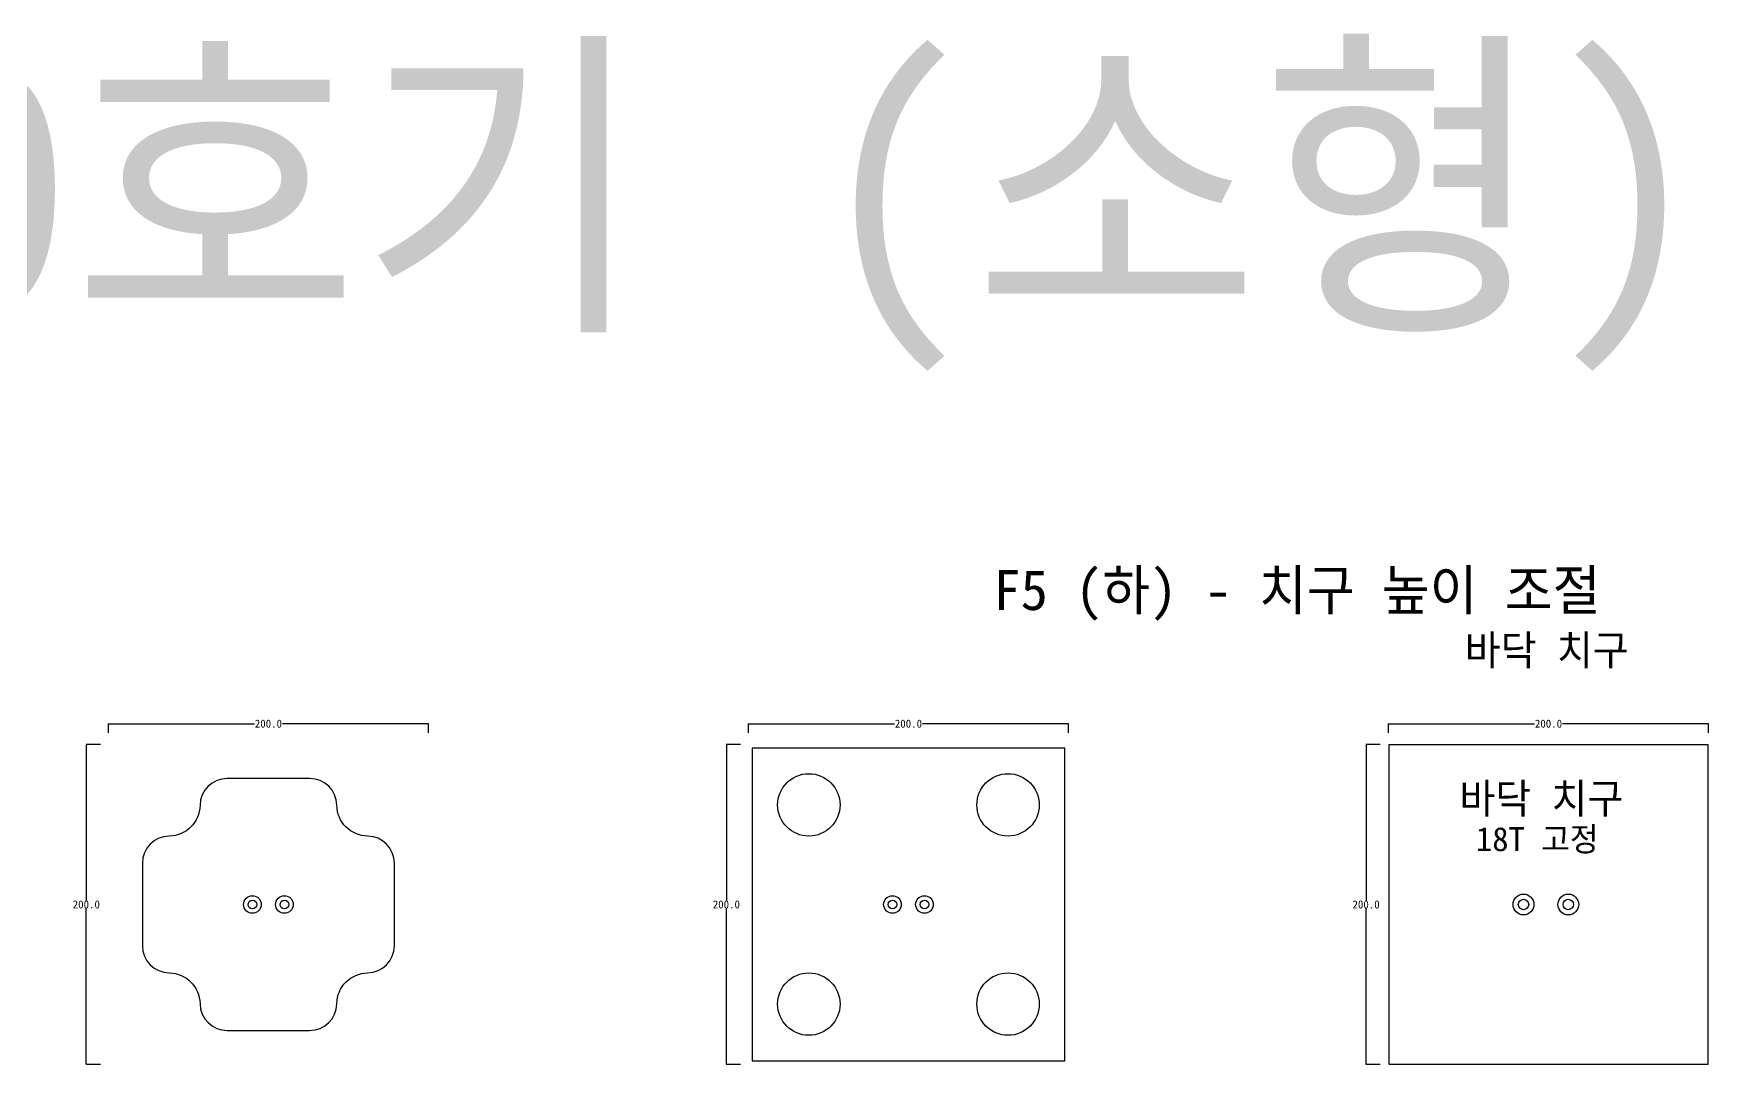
# Model space of a CAD drawing. Header units: millimetres. Extents: x 690 to 2783, y 78 to 804.
# Drawn here: x 1736 to 2783, y 160 to 804 of the extents above; entities that cross this region are included whole.
import ezdxf

# ---------------------------------------------------------------- set-up
doc = ezdxf.new("R2010")
doc.units = ezdxf.units.MM
for name, color, linetype in [('TEXT', 7, 'Continuous'), ('볼트 구멍', 7, 'Continuous'), ('치구', 7, 'Continuous'), ('치수', 7, 'Continuous')]:
    doc.layers.add(name, color=color, linetype=linetype)
doc.dimstyles.get("Standard").update_dxf_attribs({"dimtxt": 7, "dimasz": 0.18, "dimexe": 0.18, "dimexo": 0.0625, "dimgap": 0.09, "dimtad": 0, "dimtih": 1, "dimtoh": 1, "dimdec": 1, "dimzin": 0, "dimdsep": 46, "dimtxsty": 'Standard', "dimcen": 0.09, "dimadec": 0, "dimazin": 0, "dimtfac": 1, "dimtdec": 1, "dimtofl": 0, "dimtmove": 0, "dimatfit": 3, "dimfxl": 0, "dimtolj": 1, "dimtzin": 0, "dimarcsym": 0})

# ---------------------------------------------------------------- blocks, each defined once
blk = doc.blocks.new('*D40')
at = {"layer": 'Defpoints', "color": 0}
for p in [(2578.2, 359.7), (2569.3, 159.7), (2578.2, 159.7)]:
    blk.add_point(p, dxfattribs=at)
at = {"layer": '치수', "color": 0, "lineweight": -2}
for p, q in [((2578.1, 359.7), (2569.1, 359.7)), ((2569.3, 359.5), (2569.3, 262.3)), ((2569.3, 159.9), (2569.3, 257.1)), ((2578.1, 159.7), (2569.1, 159.7))]:
    blk.add_line(p, q, dxfattribs=at)
at = {"layer": '치수', "color": 0}
for points in [[(2569.2, 359.5), (2569.3, 359.5), (2569.3, 359.7)], [(2569.2, 159.9), (2569.3, 159.9), (2569.3, 159.7)]]:
    blk.add_solid(points, dxfattribs=at)
at = {"layer": '치수', "color": 0, "insert": (2569.3, 259.7), "char_height": 5, "attachment_point": 5}
blk.add_mtext('\\A1;200.0', dxfattribs=at)
blk = doc.blocks.new('*D41')
at = {"layer": 'Defpoints', "color": 0}
for p in [(2178.4, 359.7), (2169.5, 159.7), (2178.4, 159.7)]:
    blk.add_point(p, dxfattribs=at)
at = {"layer": '치수', "color": 0, "lineweight": -2}
for p, q in [((2178.3, 359.7), (2169.3, 359.7)), ((2169.5, 359.5), (2169.5, 262.3)), ((2169.5, 159.9), (2169.5, 257.1)), ((2178.3, 159.7), (2169.3, 159.7))]:
    blk.add_line(p, q, dxfattribs=at)
at = {"layer": '치수', "color": 0}
for points in [[(2169.5, 359.5), (2169.5, 359.5), (2169.5, 359.7)], [(2169.5, 159.9), (2169.5, 159.9), (2169.5, 159.7)]]:
    blk.add_solid(points, dxfattribs=at)
at = {"layer": '치수', "color": 0, "insert": (2169.5, 259.7), "char_height": 5, "attachment_point": 5}
blk.add_mtext('\\A1;200.0', dxfattribs=at)
blk = doc.blocks.new('*D43')
at = {"layer": 'Defpoints', "color": 0}
for p in [(1778.4, 359.7), (1769.5, 159.7), (1778.4, 159.7)]:
    blk.add_point(p, dxfattribs=at)
at = {"layer": '치수', "color": 0, "lineweight": -2}
for p, q in [((1778.3, 359.7), (1769.3, 359.7)), ((1769.5, 359.5), (1769.5, 262.3)), ((1769.5, 159.9), (1769.5, 257.1)), ((1778.3, 159.7), (1769.3, 159.7))]:
    blk.add_line(p, q, dxfattribs=at)
at = {"layer": '치수', "color": 0}
for points in [[(1769.5, 359.5), (1769.5, 359.5), (1769.5, 359.7)], [(1769.5, 159.9), (1769.5, 159.9), (1769.5, 159.7)]]:
    blk.add_solid(points, dxfattribs=at)
at = {"layer": '치수', "color": 0, "insert": (1769.5, 259.7), "char_height": 5, "attachment_point": 5}
blk.add_mtext('\\A1;200.0', dxfattribs=at)
blk = doc.blocks.new('*D49')
at = {"layer": 'Defpoints', "color": 0}
for p in [(1783.3, 366.8), (1983.3, 372.7), (1983.3, 366.8)]:
    blk.add_point(p, dxfattribs=at)
at = {"layer": '치수', "color": 0, "lineweight": -2}
for p, q in [((1783.3, 366.9), (1783.3, 372.9)), ((1783.5, 372.7), (1874.5, 372.7)), ((1983.1, 372.7), (1892.1, 372.7)), ((1983.3, 366.9), (1983.3, 372.9))]:
    blk.add_line(p, q, dxfattribs=at)
at = {"layer": '치수', "color": 0}
for points in [[(1783.5, 372.7), (1783.5, 372.7), (1783.3, 372.7)], [(1983.1, 372.7), (1983.1, 372.7), (1983.3, 372.7)]]:
    blk.add_solid(points, dxfattribs=at)
at = {"layer": '치수', "color": 0, "insert": (1883.3, 372.7), "char_height": 5, "attachment_point": 5}
blk.add_mtext('\\A1;200.0', dxfattribs=at)
blk = doc.blocks.new('*D50')
at = {"layer": 'Defpoints', "color": 0}
for p in [(2183.3, 366.8), (2383.3, 372.7), (2383.3, 366.8)]:
    blk.add_point(p, dxfattribs=at)
at = {"layer": '치수', "color": 0, "lineweight": -2}
for p, q in [((2183.3, 366.9), (2183.3, 372.9)), ((2183.5, 372.7), (2274.5, 372.7)), ((2383.1, 372.7), (2292.1, 372.7)), ((2383.3, 366.9), (2383.3, 372.9))]:
    blk.add_line(p, q, dxfattribs=at)
at = {"layer": '치수', "color": 0}
for points in [[(2183.5, 372.7), (2183.5, 372.7), (2183.3, 372.7)], [(2383.1, 372.7), (2383.1, 372.7), (2383.3, 372.7)]]:
    blk.add_solid(points, dxfattribs=at)
at = {"layer": '치수', "color": 0, "insert": (2283.3, 372.7), "char_height": 5, "attachment_point": 5}
blk.add_mtext('\\A1;200.0', dxfattribs=at)
blk = doc.blocks.new('*D51')
at = {"layer": 'Defpoints', "color": 0}
for p in [(2583.3, 366.8), (2783.3, 372.7), (2783.3, 366.8)]:
    blk.add_point(p, dxfattribs=at)
at = {"layer": '치수', "color": 0, "lineweight": -2}
for p, q in [((2583.3, 366.9), (2583.3, 372.9)), ((2583.5, 372.7), (2674.5, 372.7)), ((2783.1, 372.7), (2692.1, 372.7)), ((2783.3, 366.9), (2783.3, 372.9))]:
    blk.add_line(p, q, dxfattribs=at)
at = {"layer": '치수', "color": 0}
for points in [[(2583.5, 372.7), (2583.5, 372.7), (2583.3, 372.7)], [(2783.1, 372.7), (2783.1, 372.7), (2783.3, 372.7)]]:
    blk.add_solid(points, dxfattribs=at)
at = {"layer": '치수', "color": 0, "insert": (2683.3, 372.7), "char_height": 5, "attachment_point": 5}
blk.add_mtext('\\A1;200.0', dxfattribs=at)

msp = doc.modelspace()

# ---------------------------------------------------------------- linework, layer by layer
at = {"layer": '볼트 구멍', "color": 6}
for centre, radius in [((1873.3, 259.7), 5.5), ((1893.3, 259.7), 5.5), ((2273.3, 259.7), 5.5), ((2293.3, 259.7), 5.5), ((2667.68, 259.7), 6.5), ((2695.68, 259.7), 6.5)]:
    msp.add_circle(centre, radius, dxfattribs=at)
at = {"layer": '볼트 구멍', "color": 3}
for centre, radius in [((1873.3, 259.7), 2.75), ((1893.3, 259.7), 2.75), ((2273.3, 259.7), 2.75), ((2293.3, 259.7), 2.75), ((2667.68, 259.7), 3.25), ((2695.68, 259.7), 3.25)]:
    msp.add_circle(centre, radius, dxfattribs=at)
at = {"layer": '치구'}
for points in [[(2185.55, 357.45), (2185.55, 161.95), (2381.05, 161.95), (2381.05, 357.45)], [(2583.55, 359.45), (2583.55, 159.95), (2783.05, 159.95), (2783.05, 359.45)]]:
    msp.add_lwpolyline(points, close=True, dxfattribs=at)
msp.add_lwpolyline([(1840.55, 197.72, 0.4102069), (1857.55, 180.95), (1909.06, 180.95, 0.4102069), (1926.05, 197.72, -0.4062114), (1945.29, 216.95, 0.4102069), (1962.05, 233.95), (1962.05, 285.46, 0.4102069), (1945.29, 302.45, -0.4062114), (1926.05, 321.69, 0.4102069), (1909.06, 338.45), (1857.55, 338.45, 0.4102069), (1840.55, 321.69, -0.4062114), (1821.32, 302.45, 0.4102069), (1804.55, 285.46), (1804.55, 233.95, 0.4102069), (1821.32, 216.95, -0.4062114)], format="xyb", close=True, dxfattribs=at)
for centre in [(2221.05, 321.95), (2345.55, 321.95), (2221.05, 197.45), (2345.55, 197.45)]:
    msp.add_circle(centre, 19.5, dxfattribs=at)

# ---------------------------------------------------------------- texts
at = {"layer": 'TEXT', "color": 3}
msp.add_text('송운사 9-10호기 (소형)', height=150, dxfattribs=at).set_placement((712.3, 633.19))
at = {"layer": 'TEXT', "linetype": 'Continuous'}
for s, height, p in [('F5 (하) - 치구 높이 조절', 25, (2336.42, 443.73)), ('바닥 치구', 18.75, (2630.98, 409.32))]:
    msp.add_text(s, height=height, dxfattribs=at).set_placement(p)
at = {"layer": 'TEXT', "color": 6, "linetype": 'Continuous'}
msp.add_text('바닥 치구', height=18.75, dxfattribs=at).set_placement((2627.61, 316.58))
at = {"layer": 'TEXT', "color": 6}
msp.add_text('18T 고정', height=15, dxfattribs=at).set_placement((2637.95, 293.07))

# ---------------------------------------------------------------- dimensions: what is measured, and where the dimension line sits
at = {"layer": '치수', "color": 4}
for base, p1, p2, picture, middle in [((1983.3, 372.69), (1783.3, 366.81), (1983.3, 366.81), '*D49', (1883.3, 372.69)), ((2383.3, 372.69), (2183.3, 366.81), (2383.3, 366.81), '*D50', (2283.3, 372.69)), ((2783.3, 372.69), (2583.3, 366.81), (2783.3, 366.81), '*D51', (2683.3, 372.69))]:
    dim = msp.add_linear_dim(base=base, p1=p1, p2=p2, dimstyle='Standard', override={"dimtxt": 5}, dxfattribs=at)
    dim.commit()
    dim.dimension.update_dxf_attribs({"geometry": picture, "text_midpoint": middle})
for base, p1, p2, picture, middle in [((1769.51, 159.7), (1778.41, 359.7), (1778.41, 159.7), '*D43', (1769.51, 259.7)), ((2169.51, 159.7), (2178.41, 359.7), (2178.41, 159.7), '*D41', (2169.51, 259.7)), ((2569.26, 159.7), (2578.16, 359.7), (2578.16, 159.7), '*D40', (2569.26, 259.7))]:
    dim = msp.add_linear_dim(base=base, p1=p1, p2=p2, angle=90, dimstyle='Standard', override={"dimtxt": 5}, dxfattribs=at)
    dim.commit()
    dim.dimension.update_dxf_attribs({"geometry": picture, "text_midpoint": middle})

doc.saveas('drawing.dxf')
